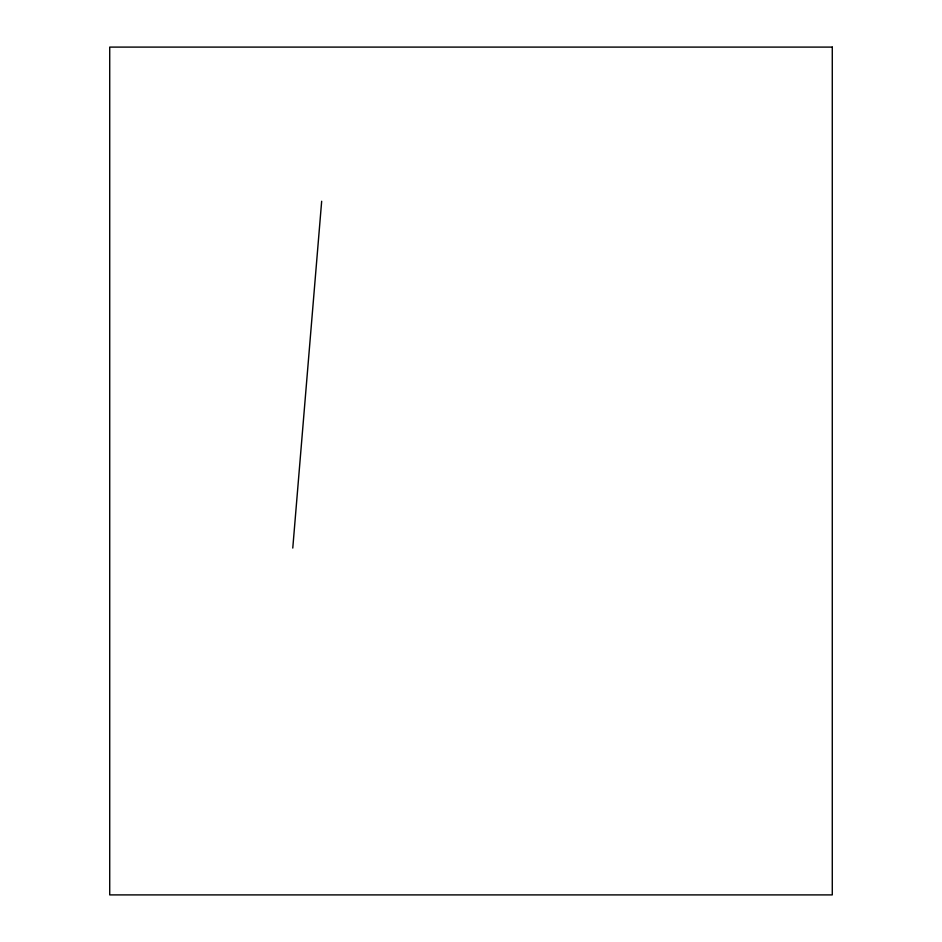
<?xml version="1.0" encoding="UTF-8"?>
<svg xmlns="http://www.w3.org/2000/svg" width="942" height="942" viewBox="0 0 942 942"><rect width="100%" height="100%" fill="white"/><g stroke="black" fill="none" stroke-linecap="round" stroke-linejoin="round"><path stroke-width="1.41" d="M292.774 548.067L321.669 201.247M832.281 47.1L109.719 47.1L109.719 894.9L832.281 894.9L832.281 47.1"/></g></svg>
